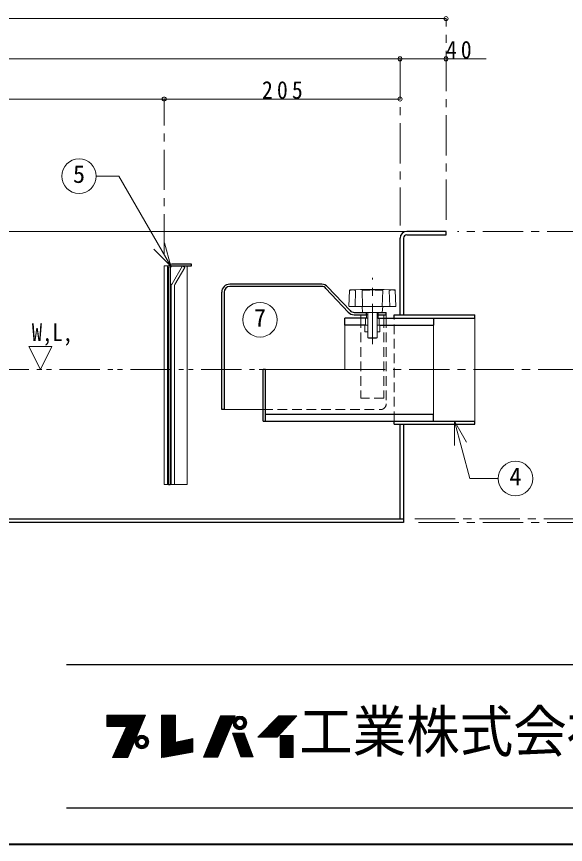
# Model space of a CAD drawing. Units: millimetres at full size, sheet at 1:7; details may follow other scales. Extents: x -1487 to 1348, y -983 to 984.
# Drawn here: x -113 to 364, y -983 to -264 of the extents above; entities that cross this region are included whole.
import ezdxf
from ezdxf.enums import TextEntityAlignment as Align

# ---------------------------------------------------------------- set-up
doc = ezdxf.new("R2010")
doc.units = ezdxf.units.MM
doc.header["$LTSCALE"] = 7
doc.header["$PDMODE"] = 32
doc.header["$PDSIZE"] = 3.5
for name, pattern in [('CHAIN1', [8, 5, -1, 1, -1]), ('DASHED1', [1.8, 1.2, -0.6]), ('DOUBLE_CHAIN1', [8.8, 5, -1, 0.6, -0.6, 0.6, -1])]:
    doc.linetypes.add(name, pattern=pattern)
doc.layers.add('0-A', color=4, linetype='Continuous', lineweight=9)
doc.styles.add('ＭＳ ゴシック', font='')
doc.styles.get('ＭＳ ゴシック').set_extended_font_data('MS Gothic')

msp = doc.modelspace()

# ---------------------------------------------------------------- linework, layer by layer
at = {"layer": '0-A'}
for p, q in [((-619.857, -265.487), (260.143, -265.487)), ((220.143, -300.487), (-579.857, -300.487)), ((295.143, -300.487), (220.143, -300.487)), ((-384.857, -335.487), (15.143, -335.487)), ((15.143, -335.487), (220.143, -335.487)), ((226.143, -450.487), (-585.857, -450.487)), ((18.143, -480.487), (19.295, -480.487)), ((35.143, -670.487), (35.143, -480.487)), ((172.143, -570.487), (172.143, -531.937)), ((192.143, -525.937), (192.043, -525.937)), ((200.243, -525.937), (200.143, -525.937)), ((103.143, -570.487), (172.143, -570.487)), ((18.143, -670.487), (18.893, -670.487)), ((20.393, -670.487), (21.143, -670.487)), ((24.143, -670.487), (35.143, -670.487))]:
    msp.add_line(p, q, dxfattribs=at)
at = {"layer": '0-A', "linetype": 'CHAIN1'}
for p, q in [((260.143, -440.487), (260.143, -265.487)), ((220.143, -300.487), (220.143, -445.487)), ((15.143, -470.487), (15.143, -335.487)), ((495.143, -450.487), (270.143, -450.487)), ((196.143, -548.437), (196.143, -490.937)), ((172.143, -570.487), (425.143, -570.487)), ((233.143, -700.487), (460.143, -700.487)), ((495.143, -703.487), (233.143, -703.487))]:
    msp.add_line(p, q, dxfattribs=at)
at = {"layer": '0-A', "color": 7, "lineweight": 18}
for p, q in [((-43.873, -402.479), (-24.253, -402.479)), ((20.945, -480.765), (-24.253, -402.479)), ((20.945, -480.765), (15.51, -460.481)), ((20.945, -480.765), (6.096, -465.916)), ((15.143, -480.487), (18.143, -480.487)), ((15.143, -670.487), (15.143, -480.487)), ((18.143, -480.487), (18.143, -670.487)), ((21.946, -496.095), (30.958, -480.487)), ((21.143, -670.487), (21.143, -499.095)), ((24.143, -498.291), (24.143, -670.487)), ((176.275, -501.871), (175.791, -515.419)), ((176.751, -501.39), (185.902, -500.949)), ((181.02, -515.937), (181.52, -501.937)), ((205.902, -500.937), (186.384, -500.937)), ((187.153, -501.937), (187.653, -515.937)), ((205.132, -501.937), (204.632, -515.937)), ((215.534, -501.39), (206.383, -500.949)), ((211.266, -515.937), (210.766, -501.937)), ((216.01, -501.871), (216.494, -515.419)), ((215.994, -515.937), (176.291, -515.937)), ((187.143, -515.937), (187.643, -520.937)), ((205.143, -515.937), (204.643, -520.937)), ((186.143, -525.937), (186.143, -522.937)), ((201.143, -520.937), (191.143, -520.937)), ((191.143, -522.937), (192.143, -522.937)), ((191.143, -522.937), (191.143, -525.937)), ((192.143, -542.937), (192.143, -520.937)), ((200.143, -542.937), (200.143, -520.937)), ((200.143, -522.937), (201.143, -522.937)), ((201.143, -522.937), (201.143, -525.937)), ((206.143, -525.937), (206.143, -522.937)), ((208.143, -525.937), (208.143, -522.937)), ((189.643, -537.937), (189.643, -531.937)), ((190.143, -531.937), (190.143, -525.937)), ((191.143, -525.937), (192.043, -525.937)), ((192.043, -537.937), (192.043, -525.937)), ((200.243, -525.937), (201.143, -525.937)), ((200.243, -537.937), (200.243, -525.937)), ((202.143, -531.937), (202.143, -525.937)), ((202.143, -531.937), (202.643, -531.937)), ((202.643, -537.937), (202.643, -531.937)), ((249.143, -609.387), (249.143, -531.937)), ((285.143, -615.387), (285.143, -525.937)), ((189.643, -537.937), (192.043, -537.937)), ((200.243, -537.937), (202.643, -537.937)), ((192.143, -542.937), (200.143, -542.937)), ((192.143, -542.937), (192.643, -543.437)), ((192.643, -543.437), (199.643, -543.437)), ((199.643, -543.437), (200.143, -542.937)), ((101.143, -605.437), (67.143, -605.437)), ((267.531, -615.55), (267.531, -636.55)), ((267.531, -615.55), (278.031, -633.737)), ((18.143, -670.487), (15.143, -670.487)), ((24.143, -670.487), (21.143, -670.487)), ((-34.557, -871.626), (-1.371, -871.626)), ((-34.557, -871.92), (-1.492, -871.92)), ((-34.557, -872.361), (-1.675, -872.361)), ((-34.557, -872.802), (-1.857, -872.802)), ((-34.557, -873.243), (-2.04, -873.243)), ((-34.557, -873.831), (-2.283, -873.831)), ((-2.465, -874.272), (-34.557, -874.272)), ((-34.557, -874.713), (-2.648, -874.713)), ((-34.557, -875.154), (-2.83, -875.154)), ((-34.557, -875.595), (-3.013, -875.595)), ((-34.557, -876.036), (-3.195, -876.036)), ((-34.557, -876.33), (-3.317, -876.33)), ((-34.557, -876.918), (-3.56, -876.918)), ((-34.557, -877.359), (-3.742, -877.359)), ((-34.557, -877.8), (-3.925, -877.8)), ((-16.329, -907.788), (-1.188, -871.185)), ((12.777, -871.038), (12.777, -908.229)), ((24.978, -871.038), (12.777, -871.038)), ((12.777, -871.626), (24.978, -871.626)), ((12.777, -871.92), (24.978, -871.92)), ((12.777, -872.361), (24.978, -872.361)), ((12.777, -872.802), (24.978, -872.802)), ((12.777, -873.243), (24.978, -873.243)), ((12.777, -873.831), (24.978, -873.831)), ((12.777, -874.272), (24.978, -874.272)), ((12.777, -874.713), (24.978, -874.713)), ((12.777, -875.154), (24.978, -875.154)), ((12.777, -875.595), (24.978, -875.595)), ((12.777, -876.036), (24.978, -876.036)), ((12.777, -876.33), (24.978, -876.33)), ((12.777, -876.918), (24.978, -876.918)), ((12.777, -877.359), (24.978, -877.359)), ((12.777, -877.8), (24.978, -877.8)), ((64.08, -871.773), (49.38, -907.494)), ((61.599, -877.8), (74.217, -877.8)), ((61.781, -877.359), (74.4, -877.359)), ((61.875, -907.494), (76.722, -871.773)), ((61.962, -876.918), (74.583, -876.918)), ((62.204, -876.33), (74.828, -876.33)), ((62.325, -876.036), (74.95, -876.036)), ((62.507, -875.595), (75.133, -875.595)), ((62.688, -875.154), (75.316, -875.154)), ((62.87, -874.713), (75.5, -874.713)), ((63.051, -874.272), (75.683, -874.272)), ((63.233, -873.831), (75.866, -873.831)), ((63.475, -873.243), (76.111, -873.243)), ((63.656, -872.802), (76.281, -872.802)), ((63.838, -872.361), (76.477, -872.361)), ((64.08, -871.773), (76.722, -871.773)), ((75.035, -877.8), (77.835, -877.8)), ((75.064, -877.212), (77.89, -877.212)), ((75.184, -876.477), (78.126, -876.477)), ((75.458, -875.595), (78.735, -875.595)), ((75.731, -875.007), (79.528, -875.007)), ((76.193, -874.272), (85.776, -874.272)), ((76.688, -873.684), (85.281, -873.684)), ((77.539, -872.949), (84.43, -872.949)), ((78.572, -872.361), (83.397, -872.361)), ((86.238, -875.007), (82.441, -875.007)), ((86.511, -875.595), (83.234, -875.595)), ((86.786, -876.477), (83.843, -876.477)), ((86.905, -877.212), (84.079, -877.212)), ((84.135, -877.8), (86.935, -877.8)), ((108.915, -877.8), (124.927, -877.8)), ((109.356, -877.359), (125.379, -877.359)), ((109.797, -876.918), (125.746, -876.918)), ((110.385, -876.33), (126.292, -876.33)), ((110.679, -876.036), (126.565, -876.036)), ((111.12, -875.595), (126.975, -875.595)), ((111.561, -875.154), (127.384, -875.154)), ((112.002, -874.713), (127.794, -874.713)), ((112.443, -874.272), (128.203, -874.272)), ((112.884, -873.831), (128.613, -873.831)), ((113.325, -890.295), (130.524, -871.773)), ((113.472, -873.243), (129.159, -873.243)), ((113.913, -872.802), (129.568, -872.802)), ((114.354, -872.361), (129.978, -872.361)), ((-34.557, -878.241), (-4.107, -878.241)), ((-34.557, -878.682), (-4.29, -878.682)), ((-34.557, -879.123), (-4.472, -879.123)), ((-34.557, -879.564), (-4.654, -879.564)), ((-34.557, -880.005), (-4.837, -880.005)), ((-34.557, -880.446), (-5.019, -880.446)), ((-17.505, -881.034), (-34.557, -881.034)), ((-29.853, -907.788), (-17.505, -881.034)), ((-19.269, -884.856), (-6.843, -884.856)), ((-6.6, -884.268), (-18.998, -884.268)), ((-6.296, -883.533), (-18.659, -883.533)), ((-6.114, -883.092), (-18.455, -883.092)), ((-5.871, -882.504), (-18.184, -882.504)), ((-5.688, -882.063), (-17.98, -882.063)), ((-5.445, -881.475), (-17.709, -881.475)), ((-5.262, -881.034), (-17.505, -881.034)), ((12.777, -878.241), (24.978, -878.241)), ((12.777, -878.682), (24.978, -878.682)), ((12.777, -879.123), (24.978, -879.123)), ((12.777, -879.564), (24.978, -879.564)), ((12.777, -880.005), (24.978, -880.005)), ((12.777, -880.446), (24.978, -880.446)), ((12.777, -881.034), (24.978, -881.034)), ((12.777, -881.475), (24.978, -881.475)), ((12.777, -882.063), (24.978, -882.063)), ((12.777, -882.504), (24.978, -882.504)), ((12.777, -883.092), (24.978, -883.092)), ((12.777, -883.533), (24.978, -883.533)), ((12.777, -884.268), (24.978, -884.268)), ((12.777, -884.856), (24.978, -884.856)), ((58.696, -884.856), (71.284, -884.856)), ((58.938, -884.268), (71.528, -884.268)), ((59.24, -883.533), (71.834, -883.533)), ((59.422, -883.092), (72.017, -883.092)), ((59.664, -882.504), (72.261, -882.504)), ((59.845, -882.063), (72.445, -882.063)), ((60.087, -881.475), (72.689, -881.475)), ((60.268, -881.034), (72.872, -881.034)), ((60.51, -880.446), (73.117, -880.446)), ((60.692, -880.005), (73.3, -880.005)), ((60.873, -879.564), (73.483, -879.564)), ((61.055, -879.123), (73.667, -879.123)), ((61.236, -878.682), (73.85, -878.682)), ((61.434, -878.241), (74.033, -878.241)), ((75.08, -878.535), (77.922, -878.535)), ((75.219, -879.27), (78.199, -879.27)), ((75.458, -880.005), (78.735, -880.005)), ((75.812, -880.74), (79.854, -880.74)), ((76.305, -881.475), (85.664, -881.475)), ((76.834, -882.063), (85.135, -882.063)), ((77.996, -882.945), (83.973, -882.945)), ((79.392, -883.533), (82.577, -883.533)), ((86.158, -880.74), (82.116, -880.74)), ((86.511, -880.005), (83.234, -880.005)), ((86.75, -879.27), (83.771, -879.27)), ((86.889, -878.535), (84.048, -878.535)), ((101.859, -884.856), (118.375, -884.856)), ((102.447, -884.268), (118.921, -884.268)), ((103.182, -883.533), (119.604, -883.533)), ((103.623, -883.092), (120.013, -883.092)), ((104.211, -882.504), (120.559, -882.504)), ((104.652, -882.063), (120.969, -882.063)), ((105.24, -881.475), (121.515, -881.475)), ((105.681, -881.034), (121.924, -881.034)), ((106.269, -880.446), (122.47, -880.446)), ((106.71, -880.005), (122.88, -880.005)), ((107.151, -879.564), (123.289, -879.564)), ((107.592, -879.123), (123.699, -879.123)), ((108.033, -878.682), (124.108, -878.682)), ((108.474, -878.241), (124.518, -878.241)), ((-9.884, -892.206), (-22.662, -892.206)), ((-9.58, -891.471), (-22.322, -891.471)), ((-9.337, -890.883), (-22.051, -890.883)), ((-9.033, -890.148), (-21.712, -890.148)), ((-21.44, -889.56), (-8.789, -889.56)), ((-8.485, -888.825), (-21.101, -888.825)), ((-8.181, -888.09), (-20.762, -888.09)), ((-7.938, -887.502), (-20.491, -887.502)), ((-20.151, -886.767), (-7.634, -886.767)), ((-7.391, -886.179), (-19.88, -886.179)), ((-7.148, -885.591), (-19.563, -885.591)), ((-9.802, -892.206), (-6.525, -892.206)), ((-9.448, -891.471), (-5.406, -891.471)), ((-9.067, -890.883), (0.516, -890.883)), ((-8.426, -890.148), (-0.125, -890.148)), ((-7.721, -889.56), (-0.83, -889.56)), ((-6.325, -888.825), (-2.226, -888.825)), ((0.898, -891.471), (-3.145, -891.471)), ((1.251, -892.206), (-2.026, -892.206)), ((12.777, -885.591), (24.978, -885.591)), ((12.777, -886.179), (24.978, -886.179)), ((12.777, -886.767), (24.978, -886.767)), ((12.777, -887.502), (24.978, -887.502)), ((12.777, -888.09), (24.978, -888.09)), ((12.777, -888.825), (24.978, -888.825)), ((12.777, -889.56), (24.978, -889.56)), ((12.777, -890.148), (24.978, -890.148)), ((12.777, -890.883), (24.978, -890.883)), ((12.777, -891.471), (24.978, -891.471)), ((12.777, -892.206), (24.978, -892.206)), ((40.119, -892.206), (36.169, -892.206)), ((55.671, -892.206), (68.229, -892.206)), ((55.973, -891.471), (68.534, -891.471)), ((56.215, -890.883), (68.779, -890.883)), ((56.518, -890.148), (69.084, -890.148)), ((56.76, -889.56), (69.329, -889.56)), ((57.062, -888.825), (69.634, -888.825)), ((57.365, -888.09), (69.94, -888.09)), ((57.612, -887.502), (70.184, -887.502)), ((57.906, -886.767), (70.49, -886.767)), ((58.151, -886.179), (70.734, -886.179)), ((58.393, -885.591), (70.978, -885.591)), ((74.568, -886.767), (84.861, -886.767)), ((74.823, -887.502), (85.132, -887.502)), ((75.027, -888.09), (85.349, -888.09)), ((75.283, -888.825), (85.62, -888.825)), ((75.538, -889.56), (85.891, -889.56)), ((75.743, -890.148), (86.108, -890.148)), ((75.998, -890.883), (86.379, -890.883)), ((76.202, -891.471), (86.596, -891.471)), ((76.458, -892.206), (86.867, -892.206)), ((92.451, -907.347), (84.807, -886.62)), ((96.42, -890.295), (113.325, -890.295)), ((97.155, -889.56), (114.007, -889.56)), ((97.89, -888.825), (114.69, -888.825)), ((98.625, -888.09), (115.372, -888.09)), ((99.213, -887.502), (115.918, -887.502)), ((99.948, -886.767), (116.601, -886.767)), ((100.536, -886.179), (117.147, -886.179)), ((101.124, -885.591), (117.693, -885.591)), ((115.971, -889.56), (127.143, -889.56)), ((115.971, -890.148), (127.143, -890.148)), ((115.971, -890.883), (127.143, -890.883)), ((115.971, -891.471), (127.143, -891.471)), ((115.971, -892.206), (127.143, -892.206)), ((-12.863, -899.409), (-25.986, -899.409)), ((-12.559, -898.674), (-25.647, -898.674)), ((-12.316, -898.086), (-25.376, -898.086)), ((-12.012, -897.351), (-25.036, -897.351)), ((-11.708, -896.616), (-24.697, -896.616)), ((-11.343, -895.734), (-24.267, -895.734)), ((-11.1, -895.146), (-24.019, -895.146)), ((-10.796, -894.411), (-23.679, -894.411)), ((-23.408, -893.823), (-10.553, -893.823)), ((-10.249, -893.088), (-23.069, -893.088)), ((-10.225, -894.411), (-7.425, -894.411)), ((-10.196, -893.823), (-7.37, -893.823)), ((-10.18, -895.146), (-7.338, -895.146)), ((-10.076, -893.088), (-7.134, -893.088)), ((-10.076, -895.734), (-7.134, -895.734)), ((-9.802, -896.616), (-6.525, -896.616)), ((-9.448, -897.351), (-5.406, -897.351)), ((-8.955, -898.086), (0.404, -898.086)), ((-8.426, -898.674), (-0.125, -898.674)), ((-7.504, -899.409), (-1.047, -899.409)), ((0.898, -897.351), (-3.145, -897.351)), ((1.251, -896.616), (-2.026, -896.616)), ((1.526, -893.088), (-1.417, -893.088)), ((1.526, -895.734), (-1.417, -895.734)), ((1.629, -895.146), (-1.212, -895.146)), ((1.645, -893.823), (-1.181, -893.823)), ((-1.125, -894.411), (1.675, -894.411)), ((12.777, -893.088), (24.978, -893.088)), ((12.777, -893.823), (24.978, -893.823)), ((12.777, -894.411), (24.978, -894.411)), ((12.777, -895.146), (40.119, -895.146)), ((12.777, -895.734), (40.119, -895.734)), ((12.777, -896.616), (40.119, -896.616)), ((12.777, -897.351), (40.119, -897.351)), ((12.777, -898.086), (40.119, -898.086)), ((12.777, -898.674), (40.119, -898.674)), ((12.777, -899.409), (40.119, -899.409)), ((40.119, -894.411), (26.294, -894.411)), ((40.119, -893.823), (28.927, -893.823)), ((40.119, -893.088), (32.219, -893.088)), ((52.707, -899.409), (65.235, -899.409)), ((53.009, -898.674), (65.541, -898.674)), ((53.251, -898.086), (65.785, -898.086)), ((53.554, -897.351), (66.09, -897.351)), ((53.856, -896.616), (66.396, -896.616)), ((54.219, -895.734), (66.763, -895.734)), ((54.461, -895.146), (67.007, -895.146)), ((54.764, -894.411), (67.314, -894.411)), ((55.006, -893.823), (67.557, -893.823)), ((55.308, -893.088), (67.862, -893.088)), ((76.764, -893.088), (87.192, -893.088)), ((77.02, -893.823), (87.463, -893.823)), ((77.224, -894.411), (87.68, -894.411)), ((77.48, -895.146), (87.951, -895.146)), ((77.684, -895.734), (88.168, -895.734)), ((77.99, -896.616), (88.493, -896.616)), ((78.246, -897.351), (88.764, -897.351)), ((78.486, -898.086), (89.035, -898.086)), ((78.706, -898.674), (89.252, -898.674)), ((78.961, -899.409), (89.523, -899.409)), ((115.971, -893.088), (127.143, -893.088)), ((115.971, -893.823), (127.143, -893.823)), ((115.971, -894.411), (127.143, -894.411)), ((115.971, -895.146), (127.143, -895.146)), ((115.971, -895.734), (127.143, -895.734)), ((115.971, -896.616), (127.143, -896.616)), ((115.971, -897.351), (127.143, -897.351)), ((115.971, -898.086), (127.143, -898.086)), ((115.971, -898.674), (127.143, -898.674)), ((115.971, -899.409), (127.143, -899.409)), ((-15.661, -906.171), (-29.107, -906.171)), ((-15.356, -905.436), (-28.768, -905.436)), ((-15.052, -904.701), (-28.429, -904.701)), ((-14.688, -903.819), (-28.022, -903.819)), ((-14.384, -903.084), (-27.682, -903.084)), ((-14.019, -902.202), (-27.275, -902.202)), ((-13.775, -901.614), (-27.004, -901.614)), ((-13.471, -900.879), (-26.665, -900.879)), ((-13.167, -900.144), (-26.325, -900.144)), ((-5.868, -900.144), (-2.683, -900.144)), ((12.777, -900.144), (40.119, -900.144)), ((12.777, -900.879), (40.119, -900.879)), ((12.777, -901.614), (40.119, -901.614)), ((12.777, -902.202), (40.119, -902.202)), ((12.777, -903.084), (40.119, -903.084)), ((12.777, -903.819), (36.902, -903.819)), ((12.777, -904.701), (32.077, -904.701)), ((12.777, -905.436), (28.056, -905.436)), ((12.777, -906.171), (24.035, -906.171)), ((49.924, -906.171), (62.424, -906.171)), ((50.227, -905.436), (62.73, -905.436)), ((50.529, -904.701), (63.035, -904.701)), ((50.892, -903.819), (63.402, -903.819)), ((51.194, -903.084), (63.708, -903.084)), ((51.557, -902.202), (64.074, -902.202)), ((51.799, -901.614), (64.319, -901.614)), ((52.102, -900.879), (64.624, -900.879)), ((52.404, -900.144), (64.93, -900.144)), ((79.216, -900.144), (89.794, -900.144)), ((79.472, -900.879), (90.065, -900.879)), ((79.727, -901.614), (90.336, -901.614)), ((79.932, -902.202), (90.553, -902.202)), ((80.238, -903.084), (90.878, -903.084)), ((80.544, -903.819), (91.15, -903.819)), ((80.8, -904.701), (91.475, -904.701)), ((81.055, -905.436), (91.746, -905.436)), ((81.311, -906.171), (92.017, -906.171)), ((115.971, -900.144), (127.143, -900.144)), ((115.971, -900.879), (127.143, -900.879)), ((115.971, -901.614), (127.143, -901.614)), ((115.971, -902.202), (127.143, -902.202)), ((115.971, -903.084), (127.143, -903.084)), ((115.971, -903.819), (127.143, -903.819)), ((115.971, -904.701), (127.143, -904.701)), ((115.971, -905.436), (127.143, -905.436)), ((115.971, -906.171), (127.143, -906.171)), ((-29.853, -907.788), (-16.329, -907.788)), ((-16.025, -907.053), (-29.514, -907.053)), ((12.777, -907.053), (19.21, -907.053)), ((61.875, -907.494), (49.38, -907.494)), ((49.561, -907.053), (62.058, -907.053)), ((81.617, -907.053), (92.342, -907.053)), ((81.72, -907.347), (92.451, -907.347)), ((115.971, -907.053), (127.143, -907.053))]:
    msp.add_line(p, q, dxfattribs=at)
at = {"layer": '0-A', "color": 5, "lineweight": 25}
for p, q in [((220.143, -522.987), (220.143, -456.487)), ((223.143, -456.487), (223.143, -522.987)), ((18.893, -670.487), (18.893, -481.987)), ((20.393, -481.987), (20.393, -670.487)), ((21.833, -480.487), (38.893, -480.487)), ((38.893, -478.987), (21.893, -478.987)), ((38.893, -480.487), (38.893, -478.987)), ((152.113, -496.437), (72.143, -496.437)), ((65.143, -605.437), (65.143, -503.437)), ((67.143, -503.437), (67.143, -605.437)), ((152.113, -498.437), (72.143, -498.437)), ((155.758, -500.015), (175.203, -520.728)), ((176.661, -519.359), (157.216, -498.646)), ((180.307, -520.937), (191.143, -520.937)), ((180.307, -522.937), (191.143, -522.937)), ((191.143, -522.937), (191.143, -520.937)), ((201.143, -520.937), (208.143, -520.937)), ((201.143, -522.937), (201.143, -520.937)), ((201.143, -522.937), (208.143, -522.937)), ((208.143, -522.937), (208.143, -520.937)), ((215.143, -522.987), (285.143, -522.987)), ((215.143, -525.937), (215.143, -522.987)), ((172.143, -531.937), (172.143, -525.937)), ((191.143, -525.937), (172.143, -525.937)), ((190.143, -531.937), (172.143, -531.937)), ((202.643, -531.937), (249.143, -531.937)), ((249.143, -525.937), (249.143, -531.937)), ((103.143, -570.487), (101.143, -570.487)), ((101.143, -615.387), (101.143, -570.487)), ((103.143, -615.387), (103.143, -570.662)), ((67.143, -605.437), (65.143, -605.437)), ((103.143, -609.387), (249.143, -609.387)), ((249.143, -615.387), (249.143, -609.387)), ((101.143, -615.387), (285.143, -615.387)), ((215.143, -617.987), (215.143, -615.387)), ((215.143, -617.987), (285.143, -617.987)), ((220.143, -700.487), (220.143, -617.987)), ((285.143, -617.987), (285.143, -615.387)), ((18.893, -670.487), (20.393, -670.487)), ((-582.857, -700.487), (223.143, -700.487))]:
    msp.add_line(p, q, dxfattribs=at)
at = {"layer": '0-A', "linetype": 'DASHED1'}
for p, q in [((186.143, -525.937), (186.143, -595.437)), ((190.143, -531.937), (192.143, -531.937)), ((200.143, -531.937), (202.143, -531.937)), ((206.143, -525.937), (206.143, -595.437)), ((208.143, -525.937), (208.143, -600.437)), ((192.143, -537.937), (192.043, -537.937)), ((200.243, -537.937), (200.143, -537.937)), ((206.119, -595.437), (186.119, -595.437)), ((101.143, -605.437), (203.119, -605.437))]:
    msp.add_line(p, q, dxfattribs=at)
at = {"layer": '0-A', "color": 7, "linetype": 'DASHED1', "lineweight": 18}
msp.add_line((215.143, -615.387), (215.143, -525.937), dxfattribs=at)
at = {"layer": '0-A', "linetype": 'DOUBLE_CHAIN1'}
msp.add_line((-568.607, -570.487), (101.143, -570.487), dxfattribs=at)
at = {"layer": '0-A', "color": 6, "lineweight": 25}
for p, q in [((-69.857, -826.987), (1316.143, -826.987)), ((1316.143, -951.987), (-69.857, -951.987))]:
    msp.add_line(p, q, dxfattribs=at)
at = {"layer": '0-A', "color": 1, "lineweight": 40}
msp.add_line((1347.643, -983.487), (-1487.357, -983.487), dxfattribs=at)
at = {"layer": '0-A', "color": 5, "lineweight": 25}
for points in [[(226.143, -453.487), (260.143, -453.487), (260.143, -450.487), (226.143, -450.487)], [(201.143, -525.937), (285.143, -525.937), (285.143, -522.987)], [(223.143, -617.987), (223.143, -703.487), (-582.857, -703.487)]]:
    msp.add_lwpolyline(points, dxfattribs=at)
at = {"layer": '0-A', "color": 7, "lineweight": 18}
for points in [[(30.958, -480.487), (33.208, -481.786), (24.545, -496.791)], [(267.531, -615.55), (280.881, -665.373), (305.474, -665.373)], [(-34.557, -881.034), (-34.557, -871.185), (-1.188, -871.185)], [(12.777, -908.229), (40.119, -903.231), (40.119, -891.324), (24.978, -894.705), (24.978, -871.038)], [(96.42, -890.295), (114.942, -871.773), (130.524, -871.773)], [(81.72, -907.347), (74.517, -886.62), (84.807, -886.62)]]:
    msp.add_lwpolyline(points, dxfattribs=at)
at = {"layer": '0-A'}
msp.add_lwpolyline([(-92.376, -570.531), (-82.376, -550.531), (-102.376, -550.531)], close=True, dxfattribs=at)
at = {"layer": '0-A', "color": 7, "lineweight": 18}
msp.add_lwpolyline([(115.971, -888.825), (115.971, -907.788), (127.143, -907.788), (127.143, -888.825)], close=True, dxfattribs=at)
for centre, radius in [((-58.873, -402.479), 15), ((98.468, -527.34), 15), ((320.474, -665.373), 15), ((80.985, -877.8), 5.95), ((80.985, -877.8), 3.15), ((-4.275, -894.411), 5.95), ((-4.275, -894.411), 3.15)]:
    msp.add_circle(centre, radius, dxfattribs=at)
at = {"layer": '0-A', "color": 5, "lineweight": 25}
for centre, radius, start, end in [((226.143, -456.487), 6, 90, 180), ((226.143, -456.487), 3, 90, 180), ((21.893, -481.987), 3, 92.27697, 180), ((21.893, -481.987), 1.5, 92.27697, 180), ((72.143, -503.437), 7, 90, 180), ((152.113, -503.437), 7, 43.19126, 90), ((72.143, -503.437), 5, 90, 180), ((152.113, -503.437), 5, 43.19126, 90), ((180.307, -515.937), 7, 223.19126, 270), ((180.307, -515.937), 5, 223.19126, 270)]:
    msp.add_arc(centre, radius, start, end, dxfattribs=at)
at = {"layer": '0-A', "color": 7, "lineweight": 18}
for centre, radius, start, end in [((21.893, -481.987), 3, 90, 92.27697), ((27.143, -499.095), 6, 150, 180), ((27.143, -498.291), 3, 150, 180), ((178.896, -508.569), 7.132, 68.41749, 111.58251), ((176.775, -501.889), 0.5, 92.76051, 177.95459), ((186.384, -510.937), 10, 90, 92.76051), ((196.143, -582.492), 81.055, 83.6327, 96.3673), ((205.902, -510.937), 10, 87.23949, 90), ((213.389, -508.569), 7.132, 68.41749, 111.58251), ((215.51, -501.889), 0.5, 2.04541, 87.23949), ((176.291, -515.437), 0.5, 177.95459, 270), ((215.994, -515.437), 0.5, 270, 2.04541)]:
    msp.add_arc(centre, radius, start, end, dxfattribs=at)
at = {"layer": '0-A', "linetype": 'DASHED1'}
msp.add_arc((203.143, -600.437), 5, 270, 0, dxfattribs=at)
at = {"layer": '0-A'}
for p in [(260.143, -265.487), (220.143, -300.487), (260.143, -300.487), (15.143, -335.487), (220.143, -335.487)]:
    msp.add_point(p, dxfattribs=at)

# ---------------------------------------------------------------- texts
at = {"layer": '0-A', "color": 7, "style": 'ＭＳ ゴシック'}
for s, p in [('5', (-64.123, -412.979)), ('7', (93.218, -537.84)), ('4', (315.224, -675.873))]:
    msp.add_text(s, height=15.4, dxfattribs=at).set_placement(p, align=Align.BOTTOM_LEFT)
for s, height, width, p in [('W,L,', 15.4, 0.85, (-99.876, -550.531)), ('工業株式会社', 35.92, 0.95, (132.393, -913.987))]:
    msp.add_text(s, height=height, dxfattribs=dict(at, width=width)).set_placement(p, align=Align.BOTTOM_LEFT)
at = {"layer": '0-A', "color": 7, "char_height": 15.4, "attachment_point": 7, "style": 'ＭＳ ゴシック'}
for s, insert in [('\\T1.36;\\W0.9;40', (260.143, -300.487)), ('\\T1.38;\\W0.9;205', (100.143, -335.487))]:
    msp.add_mtext(s, dxfattribs=dict(at, insert=insert))

doc.saveas('drawing.dxf')
